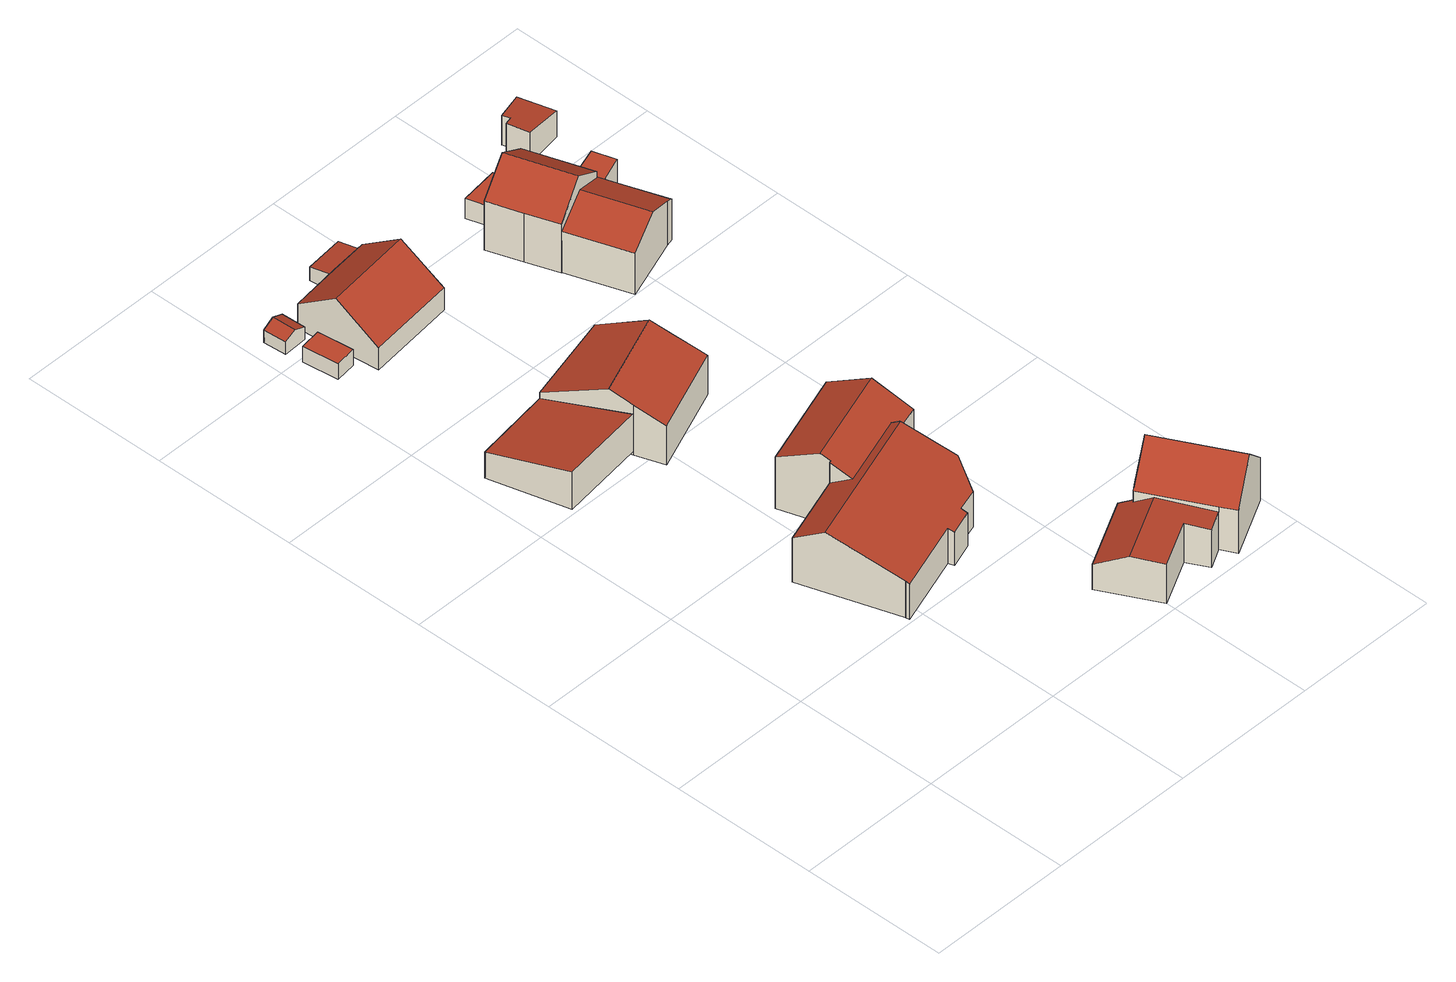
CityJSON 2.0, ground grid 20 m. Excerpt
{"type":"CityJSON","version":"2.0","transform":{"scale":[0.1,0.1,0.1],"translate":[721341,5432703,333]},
"CityObjects":{
"building1":{"type":"Building","attributes":{"Gemeindeschluessel":"09375199","HoeheDach":"340.295","HoeheGrund":"334.600","Methode":"1000","NiedrigsteTraufeDesGebaeudes":"338.549","Geometrietyp2DReferenz":"3000","measuredHeight":5.7,"function":"31001_2000","roofType":"1000"},"geometry":[{"type":"Solid","lod":"2","boundaries":[[[[0,1,2,3]],[[1,4,5,2]],[[4,6,7,5]],[[3,2,5,7]],[[0,6,4,1]],[[6,0,3,7]]]],"semantics":{"surfaces":[{"type":"WallSurface","Flaeche":"67.253","Z_MAX":"5.695","Z_MAX_ASL":"340.295","Z_MIN":"0.000","Z_MIN_ASL":"334.600"},{"type":"WallSurface","Flaeche":"55.185","Z_MAX":"5.695","Z_MAX_ASL":"340.295","Z_MIN":"0.000","Z_MIN_ASL":"334.600"},{"type":"WallSurface","Flaeche":"43.025","Z_MAX":"3.979","Z_MAX_ASL":"338.579","Z_MIN":"0.000","Z_MIN_ASL":"334.600"},{"type":"RoofSurface","Dachneigung":"81.133","Dachorientierung":"352.243","Flaeche":"127.433","Z_MAX":"5.695","Z_MAX_ASL":"340.295","Z_MIN":"3.949","Z_MIN_ASL":"338.549"},{"type":"GroundSurface","Flaeche":"125.910","Z_MAX":"0.000","Z_MAX_ASL":"334.600","Z_MIN":"0.000","Z_MIN_ASL":"334.600"},{"type":"WallSurface","Flaeche":"53.657","Z_MAX":"5.695","Z_MAX_ASL":"340.295","Z_MIN":"0.000","Z_MIN_ASL":"334.600"}],"values":[[0,1,2,3,4,5]]}}]},
"building2":{"type":"Building","attributes":{"Gemeindeschluessel":"09375199","HoeheDach":"338.035","HoeheGrund":"335.640","Methode":"1000","NiedrigsteTraufeDesGebaeudes":"338.035","Geometrietyp2DReferenz":"3000","measuredHeight":2.4,"function":"31001_2000","roofType":"1000"},"geometry":[{"type":"Solid","lod":"2","boundaries":[[[[8,9,10,11]],[[11,12,13,8]],[[9,14,15,10]],[[13,14,9,8]],[[12,15,14,13]],[[11,10,15,12]]]],"semantics":{"surfaces":[{"type":"WallSurface","Flaeche":"11.827","Z_MAX":"2.395","Z_MAX_ASL":"338.035","Z_MIN":"0.000","Z_MIN_ASL":"335.640"},{"type":"GroundSurface","Flaeche":"14.562","Z_MAX":"0.000","Z_MAX_ASL":"335.640","Z_MIN":"0.000","Z_MIN_ASL":"335.640"},{"type":"RoofSurface","Dachneigung":"90.000","Dachorientierung":"-1.000","Flaeche":"14.562","Z_MAX":"2.395","Z_MAX_ASL":"338.035","Z_MIN":"2.395","Z_MIN_ASL":"338.035"},{"type":"WallSurface","Flaeche":"7.091","Z_MAX":"2.395","Z_MAX_ASL":"338.035","Z_MIN":"0.000","Z_MIN_ASL":"335.640"},{"type":"WallSurface","Flaeche":"11.779","Z_MAX":"2.395","Z_MAX_ASL":"338.035","Z_MIN":"0.000","Z_MIN_ASL":"335.640"},{"type":"WallSurface","Flaeche":"7.063","Z_MAX":"2.395","Z_MAX_ASL":"338.035","Z_MIN":"0.000","Z_MIN_ASL":"335.640"}],"values":[[0,1,2,3,4,5]]}}]},
"building3":{"type":"Building","attributes":{"Gemeindeschluessel":"09375199","HoeheDach":"338.460","HoeheGrund":"335.880","Methode":"1000","NiedrigsteTraufeDesGebaeudes":"337.754","Geometrietyp2DReferenz":"3000","measuredHeight":2.58,"function":"31001_2000","roofType":"3100"},"geometry":[{"type":"Solid","lod":"2","boundaries":[[[[16,17,18,19,20]],[[20,19,21,22]],[[22,21,23,24,25]],[[24,23,18,17]],[[25,24,17,16]],[[23,21,19,18]],[[16,20,22,25]]]],"semantics":{"surfaces":[{"type":"WallSurface","Flaeche":"7.401","Z_MAX":"2.580","Z_MAX_ASL":"338.460","Z_MIN":"0.000","Z_MIN_ASL":"335.880"},{"type":"WallSurface","Flaeche":"6.105","Z_MAX":"1.878","Z_MAX_ASL":"337.758","Z_MIN":"0.000","Z_MIN_ASL":"335.880"},{"type":"WallSurface","Flaeche":"7.365","Z_MAX":"2.580","Z_MAX_ASL":"338.460","Z_MIN":"0.000","Z_MIN_ASL":"335.880"},{"type":"RoofSurface","Dachneigung":"67.043","Dachorientierung":"267.210","Flaeche":"5.834","Z_MAX":"2.580","Z_MAX_ASL":"338.460","Z_MIN":"1.874","Z_MIN_ASL":"337.754"},{"type":"WallSurface","Flaeche":"6.088","Z_MAX":"1.883","Z_MAX_ASL":"337.763","Z_MIN":"0.000","Z_MIN_ASL":"335.880"},{"type":"RoofSurface","Dachneigung":"67.022","Dachorientierung":"87.194","Flaeche":"5.841","Z_MAX":"2.580","Z_MAX_ASL":"338.460","Z_MIN":"1.878","Z_MIN_ASL":"337.758"},{"type":"GroundSurface","Flaeche":"10.750","Z_MAX":"0.000","Z_MAX_ASL":"335.880","Z_MIN":"0.000","Z_MIN_ASL":"335.880"}],"values":[[0,1,2,3,4,5,6]]}}]},
"building4":{"type":"Building","attributes":{"Gemeindeschluessel":"09375199","HoeheDach":"344.260","HoeheGrund":"333.800","Methode":"2000","NiedrigsteTraufeDesGebaeudes":"338.794","Geometrietyp2DReferenz":"3000","measuredHeight":10.46,"function":"31001_2000","roofType":"3100"},"address":[{"Country":"Germany","Locality":"Sinzing","ThoroughfareName":"Mariaorter Straße 17"}],"geometry":[{"type":"Solid","lod":"2","boundaries":[[[[26,27,28,29,30]],[[31,32,33,34]],[[35,36,34,33]],[[37,38,39,40,41]],[[42,43,44,45]],[[46,47,48,49,50]],[[38,51,52,53,54,39]],[[49,48,44,43,55,56,31,34,36,41,40]],[[27,46,50,57,58,28]],[[37,41,36,35]],[[26,30,59,60]],[[61,54,53]],[[62,29,28,58,63,61,53,52]],[[45,44,48,47]],[[64,55,43,42]],[[62,59,30,29]],[[55,64,65,56]],[[49,40,39,54,61,63,57,50]],[[32,31,56,65]],[[51,60,59,62,52]],[[38,37,35,33,32,65,64,42,45,47,46,27,26,60,51]],[[63,58,57]]]],"semantics":{"surfaces":[{"type":"WallSurface","Flaeche":"63.855","Z_MAX":"10.460","Z_MAX_ASL":"344.260","Z_MIN":"0.000","Z_MIN_ASL":"333.800"},{"type":"WallSurface","Flaeche":"4.105","Z_MAX":"5.282","Z_MAX_ASL":"339.082","Z_MIN":"0.000","Z_MIN_ASL":"333.800"},{"type":"WallSurface","Flaeche":"15.845","Z_MAX":"5.282","Z_MAX_ASL":"339.082","Z_MIN":"0.000","Z_MIN_ASL":"333.800"},{"type":"WallSurface","Flaeche":"55.436","Z_MAX":"9.060","Z_MAX_ASL":"342.860","Z_MIN":"0.000","Z_MIN_ASL":"333.800"},{"type":"WallSurface","Flaeche":"3.101","Z_MAX":"5.476","Z_MAX_ASL":"339.276","Z_MIN":"0.000","Z_MIN_ASL":"333.800"},{"type":"WallSurface","Flaeche":"104.649","Z_MAX":"9.060","Z_MAX_ASL":"342.860","Z_MIN":"0.000","Z_MIN_ASL":"333.800"},{"type":"WallSurface","Flaeche":"29.330","Z_MAX":"8.999","Z_MAX_ASL":"342.799","Z_MIN":"0.000","Z_MIN_ASL":"333.800"},{"type":"RoofSurface","Dachneigung":"70.206","Dachorientierung":"161.314","Flaeche":"225.089","Z_MAX":"9.060","Z_MAX_ASL":"342.860","Z_MIN":"4.994","Z_MIN_ASL":"338.794"},{"type":"WallSurface","Flaeche":"70.494","Z_MAX":"9.816","Z_MAX_ASL":"343.616","Z_MIN":"0.000","Z_MIN_ASL":"333.800"},{"type":"WallSurface","Flaeche":"30.135","Z_MAX":"6.548","Z_MAX_ASL":"340.348","Z_MIN":"0.000","Z_MIN_ASL":"333.800"},{"type":"WallSurface","Flaeche":"107.666","Z_MAX":"7.804","Z_MAX_ASL":"341.604","Z_MIN":"0.000","Z_MIN_ASL":"333.800"},{"type":"WallSurface","Flaeche":"0.619","Z_MAX":"8.999","Z_MAX_ASL":"342.799","Z_MIN":"7.843","Z_MIN_ASL":"341.643"},{"type":"RoofSurface","Dachneigung":"63.478","Dachorientierung":"161.305","Flaeche":"69.404","Z_MAX":"10.460","Z_MAX_ASL":"344.260","Z_MIN":"7.843","Z_MIN_ASL":"341.643"},{"type":"WallSurface","Flaeche":"0.345","Z_MAX":"5.477","Z_MAX_ASL":"339.277","Z_MIN":"0.000","Z_MIN_ASL":"333.800"},{"type":"WallSurface","Flaeche":"53.931","Z_MAX":"5.279","Z_MAX_ASL":"339.079","Z_MIN":"0.000","Z_MIN_ASL":"333.800"},{"type":"RoofSurface","Dachneigung":"64.460","Dachorientierung":"341.316","Flaeche":"84.988","Z_MAX":"10.460","Z_MAX_ASL":"344.260","Z_MIN":"7.804","Z_MIN_ASL":"341.604"},{"type":"WallSurface","Flaeche":"4.066","Z_MAX":"5.279","Z_MAX_ASL":"339.079","Z_MIN":"0.000","Z_MIN_ASL":"333.800"},{"type":"RoofSurface","Dachneigung":"60.022","Dachorientierung":"341.314","Flaeche":"61.903","Z_MAX":"9.060","Z_MAX_ASL":"342.860","Z_MIN":"6.697","Z_MIN_ASL":"340.497"},{"type":"WallSurface","Flaeche":"18.335","Z_MAX":"4.995","Z_MAX_ASL":"338.795","Z_MIN":"0.000","Z_MIN_ASL":"333.800"},{"type":"WallSurface","Flaeche":"98.688","Z_MAX":"10.460","Z_MAX_ASL":"344.260","Z_MIN":"0.000","Z_MIN_ASL":"333.800"},{"type":"GroundSurface","Flaeche":"404.192","Z_MAX":"0.000","Z_MAX_ASL":"333.800","Z_MIN":"0.000","Z_MIN_ASL":"333.800"},{"type":"WallSurface","Flaeche":"4.453","Z_MAX":"9.816","Z_MAX_ASL":"343.616","Z_MIN":"6.721","Z_MIN_ASL":"340.521"}],"values":[[0,1,2,3,4,5,6,7,8,9,10,11,12,13,14,15,16,17,18,19,20,21]]}}]},
"building5":{"type":"Building","attributes":{"Gemeindeschluessel":"09375199","HoeheDach":"342.980","HoeheGrund":"334.100","Methode":"2000","NiedrigsteTraufeDesGebaeudes":"339.427","Geometrietyp2DReferenz":"3000","measuredHeight":8.88,"function":"31001_2000","roofType":"3100"},"geometry":[{"type":"Solid","lod":"2","boundaries":[[[[66,67,68,69,70]],[[71,66,70,72]],[[73,74,72,70,69]],[[73,75,76,74]],[[75,68,67,77,76]],[[74,76,77,71,72]],[[75,73,69,68]],[[71,77,67,66]]]],"semantics":{"surfaces":[{"type":"WallSurface","Flaeche":"84.718","Z_MAX":"8.880","Z_MAX_ASL":"342.980","Z_MIN":"0.000","Z_MIN_ASL":"334.100"},{"type":"RoofSurface","Dachneigung":"67.274","Dachorientierung":"338.224","Flaeche":"99.156","Z_MAX":"8.880","Z_MAX_ASL":"342.980","Z_MIN":"5.327","Z_MIN_ASL":"339.427"},{"type":"RoofSurface","Dachneigung":"67.277","Dachorientierung":"158.227","Flaeche":"96.342","Z_MAX":"8.880","Z_MAX_ASL":"342.980","Z_MIN":"5.891","Z_MIN_ASL":"339.991"},{"type":"WallSurface","Flaeche":"74.260","Z_MAX":"5.891","Z_MAX_ASL":"339.991","Z_MIN":"0.000","Z_MIN_ASL":"334.100"},{"type":"GroundSurface","Flaeche":"180.328","Z_MAX":"0.000","Z_MAX_ASL":"334.100","Z_MIN":"0.000","Z_MIN_ASL":"334.100"},{"type":"WallSurface","Flaeche":"101.843","Z_MAX":"8.880","Z_MAX_ASL":"342.980","Z_MIN":"0.000","Z_MIN_ASL":"334.100"},{"type":"WallSurface","Flaeche":"28.328","Z_MAX":"7.642","Z_MAX_ASL":"341.742","Z_MIN":"0.000","Z_MIN_ASL":"334.100"},{"type":"WallSurface","Flaeche":"69.717","Z_MAX":"6.140","Z_MAX_ASL":"340.240","Z_MIN":"0.000","Z_MIN_ASL":"334.100"}],"values":[[0,1,2,3,4,5,6,7]]}}]},
"building6":{"type":"Building","attributes":{"Gemeindeschluessel":"09375199","HoeheDach":"342.040","HoeheGrund":"334.540","Methode":"2000","NiedrigsteTraufeDesGebaeudes":"337.785","Geometrietyp2DReferenz":"3000","measuredHeight":7.5,"function":"31001_1000","roofType":"3100"},"address":[{"Country":"Germany","Locality":"Sinzing","ThoroughfareName":"Mariaorter Straße 19"}],"geometry":[{"type":"Solid","lod":"2","boundaries":[[[[78,79,80,81]],[[81,80,82,83,84]],[[85,82,80,79,86]],[[87,84,83,88]],[[89,78,81,84,87]],[[85,86,89,87,88]],[[88,83,82,85]],[[86,79,78,89]]]],"semantics":{"surfaces":[{"type":"RoofSurface","Dachneigung":"54.711","Dachorientierung":"175.387","Flaeche":"90.658","Z_MAX":"7.500","Z_MAX_ASL":"342.040","Z_MIN":"3.245","Z_MIN_ASL":"337.785"},{"type":"RoofSurface","Dachneigung":"54.711","Dachorientierung":"355.387","Flaeche":"82.419","Z_MAX":"7.500","Z_MAX_ASL":"342.040","Z_MIN":"3.631","Z_MIN_ASL":"338.171"},{"type":"WallSurface","Flaeche":"62.725","Z_MAX":"7.500","Z_MAX_ASL":"342.040","Z_MIN":"-0.000","Z_MIN_ASL":"334.540"},{"type":"WallSurface","Flaeche":"25.434","Z_MAX":"3.633","Z_MAX_ASL":"338.173","Z_MIN":"-0.000","Z_MIN_ASL":"334.540"},{"type":"GroundSurface","Flaeche":"141.274","Z_MAX":"-0.000","Z_MAX_ASL":"334.540","Z_MIN":"-0.000","Z_MIN_ASL":"334.540"},{"type":"WallSurface","Flaeche":"19.277","Z_MAX":"3.633","Z_MAX_ASL":"338.173","Z_MIN":"-0.000","Z_MIN_ASL":"334.540"},{"type":"WallSurface","Flaeche":"39.950","Z_MAX":"3.245","Z_MAX_ASL":"337.785","Z_MIN":"-0.000","Z_MIN_ASL":"334.540"}],"values":[[0,1,2,3,2,4,5,6]]}}]},
"building7":{"type":"Building","attributes":{"Gemeindeschluessel":"09375199","HoeheDach":"337.384","HoeheGrund":"334.760","Methode":"2000","NiedrigsteTraufeDesGebaeudes":"336.858","Geometrietyp2DReferenz":"3000","measuredHeight":2.62,"function":"31001_2000","roofType":"1000"},"geometry":[{"type":"Solid","lod":"2","boundaries":[[[[90,91,92,93]],[[93,94,95,90]],[[91,96,97,92]],[[93,92,97,94]],[[95,96,91,90]],[[94,97,96,95]]]],"semantics":{"surfaces":[{"type":"WallSurface","Flaeche":"7.888","Z_MAX":"2.624","Z_MAX_ASL":"337.384","Z_MIN":"0.000","Z_MIN_ASL":"334.760"},{"type":"GroundSurface","Flaeche":"17.708","Z_MAX":"0.000","Z_MAX_ASL":"334.760","Z_MIN":"0.000","Z_MIN_ASL":"334.760"},{"type":"RoofSurface","Dachneigung":"81.057","Dachorientierung":"353.344","Flaeche":"17.926","Z_MAX":"2.624","Z_MAX_ASL":"337.384","Z_MIN":"2.098","Z_MIN_ASL":"336.858"},{"type":"WallSurface","Flaeche":"11.176","Z_MAX":"2.098","Z_MAX_ASL":"336.858","Z_MIN":"0.000","Z_MIN_ASL":"334.760"},{"type":"WallSurface","Flaeche":"13.919","Z_MAX":"2.624","Z_MAX_ASL":"337.384","Z_MIN":"0.000","Z_MIN_ASL":"334.760"},{"type":"WallSurface","Flaeche":"7.829","Z_MAX":"2.620","Z_MAX_ASL":"337.380","Z_MIN":"0.000","Z_MIN_ASL":"334.760"}],"values":[[0,1,2,3,4,5]]}}]},
"building8":{"type":"Building","attributes":{"Gemeindeschluessel":"09375199","HoeheDach":"345.930","HoeheGrund":"334.850","Methode":"2000","NiedrigsteTraufeDesGebaeudes":"338.687","Geometrietyp2DReferenz":"3000","measuredHeight":11.08,"function":"31001_1000","roofType":"3100"},"address":[{"Country":"Germany","Locality":"Sinzing","ThoroughfareName":"Mariaorter Straße 15"}],"geometry":[{"type":"Solid","lod":"2","boundaries":[[[[98,99,100,101]],[[102,100,99,103,104,105]],[[106,107,108,109]],[[110,111,112,113,114]],[[111,107,106,115,112]],[[116,117,118,113,112,119]],[[120,119,112,115]],[[121,122,123,118,117]],[[121,124,98,101,125,108,107,111,110,122]],[[106,109,105,104,120,115]],[[116,119,120,104,103]],[[118,123,114,113]],[[121,117,116,103,124]],[[101,100,102,125]],[[108,125,102,105,109]],[[110,114,123,122]],[[124,103,99,98]]]],"semantics":{"surfaces":[{"type":"WallSurface","Flaeche":"18.889","Z_MAX":"5.923","Z_MAX_ASL":"340.773","Z_MIN":"-0.000","Z_MIN_ASL":"334.850"},{"type":"RoofSurface","Dachneigung":"86.802","Dachorientierung":"154.734","Flaeche":"52.964","Z_MAX":"6.160","Z_MAX_ASL":"341.010","Z_MIN":"5.742","Z_MIN_ASL":"340.592"},{"type":"WallSurface","Flaeche":"40.865","Z_MAX":"3.846","Z_MAX_ASL":"338.696","Z_MIN":"-0.000","Z_MIN_ASL":"334.850"},{"type":"WallSurface","Flaeche":"78.013","Z_MAX":"11.080","Z_MAX_ASL":"345.930","Z_MIN":"-0.000","Z_MIN_ASL":"334.850"},{"type":"WallSurface","Flaeche":"8.522","Z_MAX":"7.010","Z_MAX_ASL":"341.861","Z_MIN":"-0.000","Z_MIN_ASL":"334.850"},{"type":"RoofSurface","Dachneigung":"45.566","Dachorientierung":"244.567","Flaeche":"79.251","Z_MAX":"11.080","Z_MAX_ASL":"345.930","Z_MIN":"6.540","Z_MIN_ASL":"341.390"},{"type":"WallSurface","Flaeche":"0.938","Z_MAX":"7.010","Z_MAX_ASL":"341.861","Z_MIN":"4.820","Z_MIN_ASL":"339.670"},{"type":"WallSurface","Flaeche":"81.259","Z_MAX":"11.080","Z_MAX_ASL":"345.930","Z_MIN":"-0.000","Z_MIN_ASL":"334.850"},{"type":"GroundSurface","Flaeche":"210.534","Z_MAX":"-0.000","Z_MAX_ASL":"334.850","Z_MIN":"-0.000","Z_MIN_ASL":"334.850"},{"type":"RoofSurface","Dachneigung":"61.981","Dachorientierung":"334.759","Flaeche":"51.070","Z_MAX":"6.160","Z_MAX_ASL":"341.010","Z_MIN":"3.837","Z_MIN_ASL":"338.687"},{"type":"WallSurface","Flaeche":"7.044","Z_MAX":"6.540","Z_MAX_ASL":"341.390","Z_MIN":"4.820","Z_MIN_ASL":"339.670"},{"type":"RoofSurface","Dachneigung":"45.566","Dachorientierung":"64.567","Flaeche":"78.394","Z_MAX":"11.080","Z_MAX_ASL":"345.930","Z_MIN":"6.589","Z_MIN_ASL":"341.439"},{"type":"WallSurface","Flaeche":"15.066","Z_MAX":"6.541","Z_MAX_ASL":"341.391","Z_MIN":"-0.000","Z_MIN_ASL":"334.850"},{"type":"WallSurface","Flaeche":"41.781","Z_MAX":"5.923","Z_MAX_ASL":"340.773","Z_MIN":"-0.000","Z_MIN_ASL":"334.850"},{"type":"WallSurface","Flaeche":"47.488","Z_MAX":"6.160","Z_MAX_ASL":"341.010","Z_MIN":"-0.000","Z_MIN_ASL":"334.850"},{"type":"WallSurface","Flaeche":"80.549","Z_MAX":"6.589","Z_MAX_ASL":"341.439","Z_MIN":"-0.000","Z_MIN_ASL":"334.850"},{"type":"WallSurface","Flaeche":"17.619","Z_MAX":"5.742","Z_MAX_ASL":"340.592","Z_MIN":"-0.000","Z_MIN_ASL":"334.850"}],"values":[[0,1,2,3,4,5,6,7,8,9,10,11,12,13,14,15,16]]}}]},
"building9":{"type":"Building","attributes":{"Gemeindeschluessel":"09375199","HoeheDach":"342.620","HoeheGrund":"334.234","Methode":"1000","NiedrigsteTraufeDesGebaeudes":"340.416","Geometrietyp2DReferenz":"3000","measuredHeight":8.39,"function":"31001_1000","roofType":"3100","storeysAboveGround":2},"address":[{"Country":"Germany","Locality":"Sinzing","ThoroughfareName":"Mariaorter Straße 18"}],"geometry":[{"type":"Solid","lod":"2","boundaries":[[[[126,127,128,129]],[[130,131,132,133,134]],[[130,135,136,131]],[[137,138,136,135]],[[139,127,126,140,141]],[[134,140,126,129,137,135,130]],[[141,133,132,139]],[[129,128,138,137]],[[134,133,141,140]],[[128,127,139,132,131,136,138]]]],"semantics":{"surfaces":[{"type":"WallSurface","Flaeche":"1.859","Z_MAX":"6.318","Z_MAX_ASL":"340.552","Z_MIN":"0.000","Z_MIN_ASL":"334.234"},{"type":"WallSurface","Flaeche":"66.104","Z_MAX":"8.386","Z_MAX_ASL":"342.620","Z_MIN":"0.000","Z_MIN_ASL":"334.234"},{"type":"WallSurface","Flaeche":"6.789","Z_MAX":"6.659","Z_MAX_ASL":"340.893","Z_MIN":"0.000","Z_MIN_ASL":"334.234"},{"type":"WallSurface","Flaeche":"37.287","Z_MAX":"6.213","Z_MAX_ASL":"340.447","Z_MIN":"0.000","Z_MIN_ASL":"334.234"},{"type":"WallSurface","Flaeche":"71.136","Z_MAX":"8.386","Z_MAX_ASL":"342.620","Z_MIN":"0.000","Z_MIN_ASL":"334.234"},{"type":"GroundSurface","Flaeche":"90.430","Z_MAX":"0.000","Z_MAX_ASL":"334.234","Z_MIN":"0.000","Z_MIN_ASL":"334.234"},{"type":"RoofSurface","Dachneigung":"66.280","Dachorientierung":"250.733","Flaeche":"49.554","Z_MAX":"8.386","Z_MAX_ASL":"342.620","Z_MIN":"6.182","Z_MIN_ASL":"340.416"},{"type":"WallSurface","Flaeche":"19.059","Z_MAX":"6.213","Z_MAX_ASL":"340.447","Z_MIN":"0.000","Z_MIN_ASL":"334.234"},{"type":"WallSurface","Flaeche":"55.862","Z_MAX":"6.183","Z_MAX_ASL":"340.417","Z_MIN":"0.000","Z_MIN_ASL":"334.234"},{"type":"RoofSurface","Dachneigung":"66.289","Dachorientierung":"70.736","Flaeche":"49.221","Z_MAX":"8.386","Z_MAX_ASL":"342.620","Z_MIN":"6.188","Z_MIN_ASL":"340.422"}],"values":[[0,1,2,3,4,5,6,7,8,9]]}}]},
"building10":{"type":"Building","attributes":{"Gemeindeschluessel":"09375199","HoeheDach":"337.270","HoeheGrund":"334.271","Methode":"2000","NiedrigsteTraufeDesGebaeudes":"337.270","Geometrietyp2DReferenz":"3000","measuredHeight":3,"function":"51009_1610","roofType":"1000"},"geometry":[{"type":"Solid","lod":"2","boundaries":[[[[142,143,144,145]],[[146,142,145,147]],[[148,143,142,146]],[[149,144,143,148]],[[148,146,147,149]],[[147,145,144,149]]]],"semantics":{"surfaces":[{"type":"RoofSurface","Dachneigung":"90.000","Dachorientierung":"-1.000","Flaeche":"18.911","Z_MAX":"2.999","Z_MAX_ASL":"337.270","Z_MIN":"2.999","Z_MIN_ASL":"337.270"},{"type":"WallSurface","Flaeche":"12.288","Z_MAX":"2.999","Z_MAX_ASL":"337.270","Z_MIN":"-0.001","Z_MIN_ASL":"334.270"},{"type":"WallSurface","Flaeche":"15.900","Z_MAX":"2.999","Z_MAX_ASL":"337.270","Z_MIN":"-0.001","Z_MIN_ASL":"334.270"},{"type":"WallSurface","Flaeche":"9.269","Z_MAX":"2.999","Z_MAX_ASL":"337.270","Z_MIN":"-0.001","Z_MIN_ASL":"334.270"},{"type":"GroundSurface","Flaeche":"18.911","Z_MAX":"-0.001","Z_MAX_ASL":"334.270","Z_MIN":"-0.001","Z_MIN_ASL":"334.270"},{"type":"WallSurface","Flaeche":"15.945","Z_MAX":"2.999","Z_MAX_ASL":"337.270","Z_MIN":"-0.001","Z_MIN_ASL":"334.270"}],"values":[[0,1,2,3,4,5]]}}]},
"building11":{"type":"Building","attributes":{"Gemeindeschluessel":"09375199","HoeheDach":"344.940","HoeheGrund":"334.119","Methode":"2000","NiedrigsteTraufeDesGebaeudes":"338.530","Geometrietyp2DReferenz":"3000","measuredHeight":10.82,"function":"31001_1000","roofType":"3100","storeysAboveGround":2},"address":[{"Country":"Germany","Locality":"Sinzing","ThoroughfareName":"Mariaorter Straße 20"}],"geometry":[{"type":"Solid","lod":"2","boundaries":[[[[150,151,152,153]],[[154,155,152,151,156,157,158,159]],[[160,161,162,154,163,164,165]],[[153,152,155,166]],[[160,165,167,168]],[[167,165,164,169,170]],[[171,170,169,172]],[[172,169,173,174]],[[175,174,173,176,159,158]],[[177,156,151,150]],[[160,168,171,172,174,175,178,177,150,153,166,162,161]],[[166,155,154,162]],[[163,176,173,169,164]],[[168,167,170,171]],[[159,176,163,154]],[[175,158,157,178]],[[178,157,156,177]]]],"semantics":{"surfaces":[{"type":"WallSurface","Flaeche":"15.355","Z_MAX":"4.411","Z_MAX_ASL":"338.530","Z_MIN":"0.001","Z_MIN_ASL":"334.120"},{"type":"RoofSurface","Dachneigung":"90.000","Dachorientierung":"-1.000","Flaeche":"27.066","Z_MAX":"4.411","Z_MAX_ASL":"338.530","Z_MIN":"4.411","Z_MIN_ASL":"338.530"},{"type":"WallSurface","Flaeche":"88.263","Z_MAX":"10.821","Z_MAX_ASL":"344.940","Z_MIN":"0.001","Z_MIN_ASL":"334.120"},{"type":"WallSurface","Flaeche":"8.744","Z_MAX":"4.411","Z_MAX_ASL":"338.530","Z_MIN":"0.001","Z_MIN_ASL":"334.120"},{"type":"WallSurface","Flaeche":"33.081","Z_MAX":"7.358","Z_MAX_ASL":"341.477","Z_MIN":"0.001","Z_MIN_ASL":"334.120"},{"type":"RoofSurface","Dachneigung":"54.383","Dachorientierung":"251.298","Flaeche":"56.296","Z_MAX":"10.821","Z_MAX_ASL":"344.940","Z_MIN":"7.356","Z_MIN_ASL":"341.476"},{"type":"WallSurface","Flaeche":"43.906","Z_MAX":"10.818","Z_MAX_ASL":"344.937","Z_MIN":"0.001","Z_MIN_ASL":"334.120"},{"type":"WallSurface","Flaeche":"43.872","Z_MAX":"10.818","Z_MAX_ASL":"344.937","Z_MIN":"0.001","Z_MIN_ASL":"334.120"},{"type":"WallSurface","Flaeche":"6.463","Z_MAX":"7.366","Z_MAX_ASL":"341.486","Z_MIN":"0.001","Z_MIN_ASL":"334.120"},{"type":"WallSurface","Flaeche":"14.378","Z_MAX":"4.411","Z_MAX_ASL":"338.530","Z_MIN":"0.001","Z_MIN_ASL":"334.120"},{"type":"GroundSurface","Flaeche":"118.728","Z_MAX":"0.001","Z_MAX_ASL":"334.120","Z_MIN":"0.001","Z_MIN_ASL":"334.120"},{"type":"WallSurface","Flaeche":"1.311","Z_MAX":"4.411","Z_MAX_ASL":"338.530","Z_MIN":"0.001","Z_MIN_ASL":"334.120"},{"type":"RoofSurface","Dachneigung":"54.405","Dachorientierung":"71.275","Flaeche":"56.445","Z_MAX":"10.821","Z_MAX_ASL":"344.940","Z_MIN":"7.321","Z_MIN_ASL":"341.440"},{"type":"WallSurface","Flaeche":"36.896","Z_MAX":"7.358","Z_MAX_ASL":"341.477","Z_MIN":"0.001","Z_MIN_ASL":"334.120"},{"type":"WallSurface","Flaeche":"27.220","Z_MAX":"7.321","Z_MAX_ASL":"341.440","Z_MIN":"4.411","Z_MIN_ASL":"338.530"},{"type":"WallSurface","Flaeche":"26.553","Z_MAX":"4.411","Z_MAX_ASL":"338.530","Z_MIN":"0.001","Z_MIN_ASL":"334.120"},{"type":"WallSurface","Flaeche":"19.678","Z_MAX":"4.411","Z_MAX_ASL":"338.530","Z_MIN":"0.001","Z_MIN_ASL":"334.120"}],"values":[[0,1,2,3,4,5,6,7,8,9,10,11,12,13,14,15,16]]}}]},
"building12":{"type":"Building","attributes":{"Gemeindeschluessel":"09375199","HoeheDach":"338.398","HoeheGrund":"333.667","Methode":"2000","NiedrigsteTraufeDesGebaeudes":"337.707","Geometrietyp2DReferenz":"3000","measuredHeight":4.73,"function":"31001_2000","roofType":"1000","storeysAboveGround":1},"geometry":[{"type":"Solid","lod":"2","boundaries":[[[[179,180,181,182,183,184]],[[185,182,181,186]],[[187,184,183,188]],[[189,180,179,190]],[[188,183,182,185]],[[190,179,184,187]],[[186,181,180,189]],[[187,188,185,186,189,190]]]],"semantics":{"surfaces":[{"type":"RoofSurface","Dachneigung":"82.515","Dachorientierung":"73.839","Flaeche":"23.234","Z_MAX":"4.731","Z_MAX_ASL":"338.398","Z_MIN":"4.040","Z_MIN_ASL":"337.707"},{"type":"WallSurface","Flaeche":"17.111","Z_MAX":"4.562","Z_MAX_ASL":"338.229","Z_MIN":"0.003","Z_MIN_ASL":"333.670"},{"type":"WallSurface","Flaeche":"5.858","Z_MAX":"4.726","Z_MAX_ASL":"338.393","Z_MIN":"0.003","Z_MIN_ASL":"333.670"},{"type":"WallSurface","Flaeche":"23.219","Z_MAX":"4.731","Z_MAX_ASL":"338.398","Z_MIN":"0.003","Z_MIN_ASL":"333.670"},{"type":"WallSurface","Flaeche":"5.191","Z_MAX":"4.562","Z_MAX_ASL":"338.229","Z_MIN":"0.003","Z_MIN_ASL":"333.670"},{"type":"WallSurface","Flaeche":"14.813","Z_MAX":"4.731","Z_MAX_ASL":"338.398","Z_MIN":"0.003","Z_MIN_ASL":"333.670"},{"type":"WallSurface","Flaeche":"20.593","Z_MAX":"4.040","Z_MAX_ASL":"337.707","Z_MIN":"0.003","Z_MIN_ASL":"333.670"},{"type":"GroundSurface","Flaeche":"23.036","Z_MAX":"0.003","Z_MAX_ASL":"333.670","Z_MIN":"0.003","Z_MIN_ASL":"333.670"}],"values":[[0,1,2,3,4,5,6,7]]}}]}
},
"vertices":[
[51,600,16],[168,616,16],[168,616,73],[51,600,73],[130,724,16],[130,724,55],[22,707,16],[22,707,56],
[21,932,26],[21,932,50],[15,981,50],[15,981,26],[44,985,26],[50,936,26],[50,936,50],[44,985,50],
[7,1033,29],[7,1033,48],[24,1035,55],[40,1036,48],[40,1036,29],[42,1003,48],[42,1003,29],[25,1002,55],[9,1001,48],[9,1001,29],
[215,441,8],[236,376,8],[236,376,106],[232,388,113],[215,441,86],[317,241,58],[317,241,8],[315,249,8],[315,249,61],[344,258,8],[344,258,61],[367,303,8],[344,370,8],[344,370,98],[344,369,99],[367,303,73],[183,204,8],[183,204,61],[182,209,63],[182,209,8],[138,343,8],[182,210,8],[182,210,63],[151,304,99],[138,343,75],[379,382,8],[379,382,86],[344,371,86],[344,371,98],[280,237,61],[283,229,58],[234,375,75],[234,375,106],[345,485,86],[345,485,8],[341,381,92],[363,432,113],[243,348,92],[280,237,8],[283,229,8],
[130,724,64],[130,724,11],[168,616,11],[168,616,87],[158,644,100],[248,750,72],[273,690,100],[182,577,70],[299,624,70],[182,577,11],[299,624,11],[248,750,11],
[73,918,48],[196,933,48],[189,993,90],[67,978,90],[183,1047,52],[130,1041,52],[61,1032,52],[183,1047,15],[196,933,15],[61,1032,15],[130,1041,15],[73,918,15],
[130,1041,18],[130,1041,44],[126,1074,39],[126,1074,18],[179,1080,18],[183,1047,18],[183,1047,44],[179,1080,39],
[469,8,19],[469,8,76],[454,37,78],[454,37,19],[391,4,78],[496,23,76],[461,89,80],[371,42,80],[445,130,57],[445,130,19],[351,81,19],[351,81,57],[532,153,19],[454,113,19],[454,113,89],[491,132,129],[532,153,84],[454,113,67],[496,23,84],[507,2,84],[548,24,129],[450,111,84],[450,111,67],[507,2,19],[588,45,19],[588,45,84],[496,23,19],[391,4,19],
[426,914,12],[426,914,76],[428,915,74],[428,915,12],[448,826,12],[448,826,79],[411,813,96],[364,797,74],[364,797,12],[458,829,12],[458,829,74],[438,886,12],[438,886,74],[381,899,96],[334,882,12],[334,882,74],
[337,983,43],[387,1000,43],[378,1029,43],[325,1022,43],[337,983,13],[325,1022,13],[387,1000,13],[378,1029,13],
[480,933,11],[480,933,55],[447,921,55],[447,921,11],[426,914,55],[428,915,55],[470,964,55],[427,950,55],[409,1007,55],[396,1003,55],[334,882,11],[380,898,11],[426,914,11],[426,914,84],[379,898,119],[334,882,85],[428,915,11],[319,925,85],[319,925,11],[349,987,119],[303,972,85],[303,972,11],[349,987,11],[395,1002,85],[395,1002,11],[409,1007,11],[396,1003,84],[470,964,11],[427,950,11],
[447,1036,54],[499,1044,47],[485,1093,47],[447,1080,52],[451,1070,52],[439,1066,54],[447,1080,7],[485,1093,7],[439,1066,7],[451,1070,7],[499,1044,7],[447,1036,7]
]}
